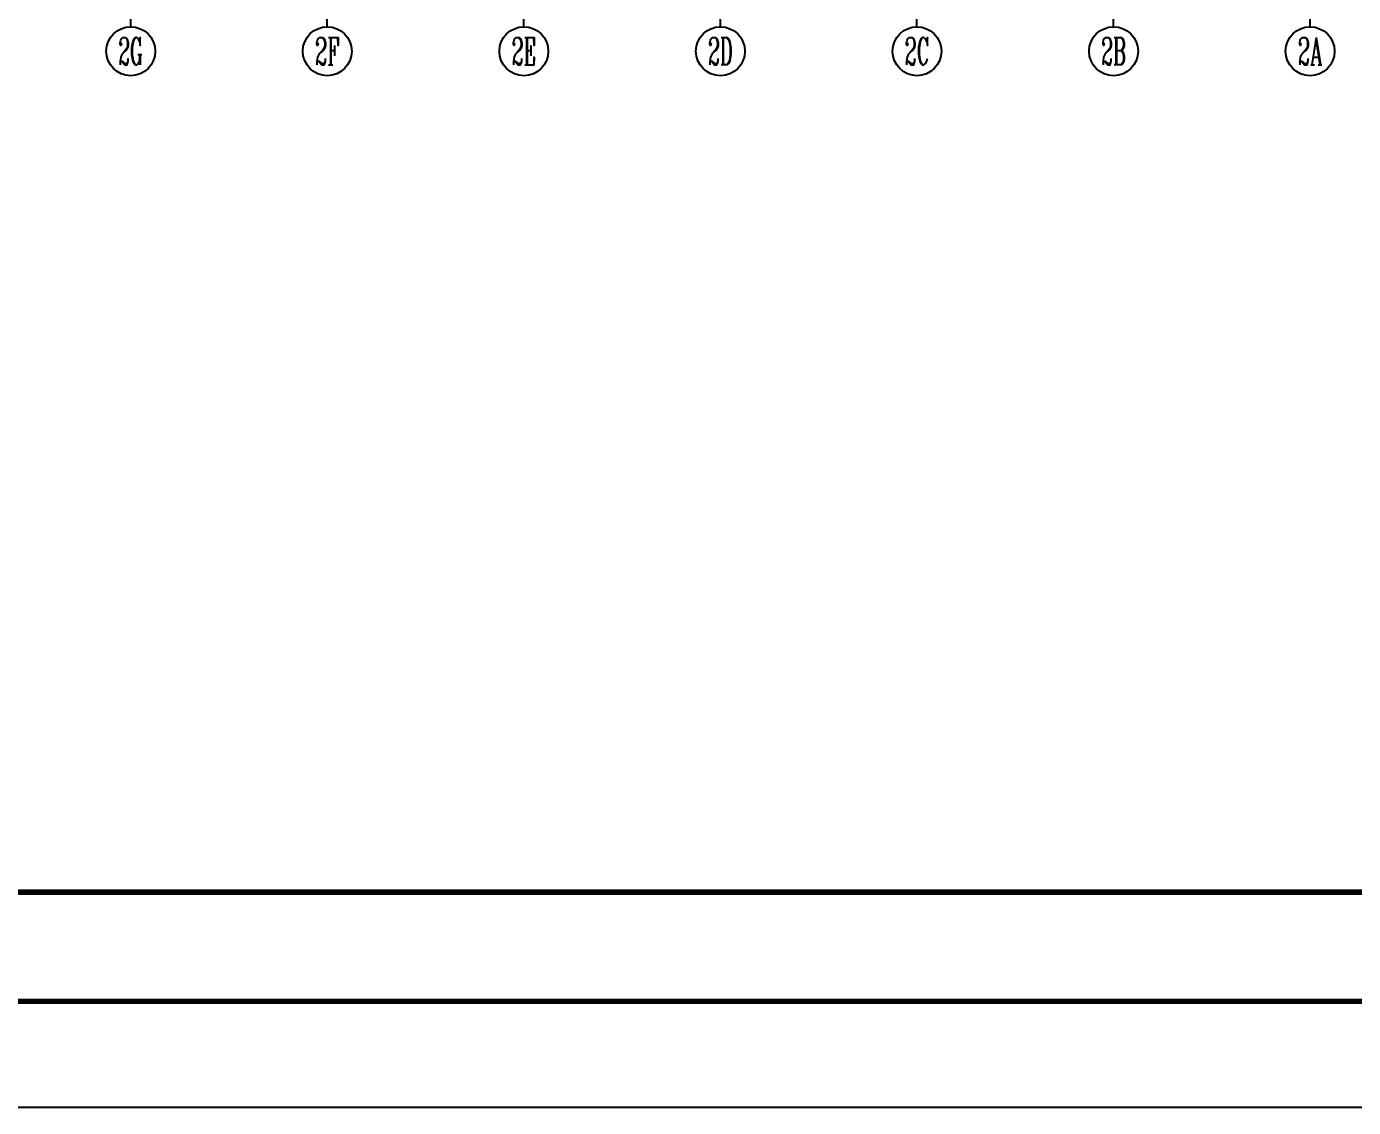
# Model space of a CAD drawing. Extents: x -599358 to 2865263, y -1062760 to 486533.
# Drawn here: x 1111602 to 1172357, y -977180 to -927695 of the extents above; entities that cross this region are included whole.
import ezdxf
from ezdxf.enums import TextEntityAlignment as Align

# ---------------------------------------------------------------- set-up
doc = ezdxf.new("R2010")
doc.units = 0
doc.set_wipeout_variables(frame=1)
doc.linetypes.add('CENTER', pattern=[2, 1.25, -0.25, 0.25, -0.25])
for name, color, linetype in [('0-cxFrame', 155, 'Continuous'), ('3符号', 173, 'Continuous'), ('3索引', 3, 'Continuous'), ('99平面图例外参$0$A-HATCH-2', 251, 'Continuous'), ('A-SFCE', 30, 'Continuous'), ('DOTE', 1, 'CENTER'), ('E-电气标注', 84, 'Continuous'), ('参考线', 8, 'Continuous'), ('屋面板111', 6, 'Continuous')]:
    doc.layers.add(name, color=color, linetype=linetype)
doc.layers.add('0-cxText', color=131, linetype='Continuous', lineweight=25)
doc.styles.add('_TCH_AXIS', font='COMPLEX', dxfattribs={"bigfont": 'GBCBIG'})
doc.styles.add('cx_tuming', font='simhei.ttf')
doc.styles.add('cx_tuqian1', font='宋体.shx')
doc.styles.add('黑体', font='simhei.ttf')

# ---------------------------------------------------------------- blocks, each defined once
blk = doc.blocks.new('卓越-轴号')
blk.add_circle((0, 0), 4)
at = {"color": 0, "style": '_TCH_AXIS', "width": 1.041667, "flags": 8}
blk.add_attdef('A', text='', height=4.48, dxfattribs=at).set_placement((-2, -2.24), (2, -2.24), align=Align.FIT)
blk = doc.blocks.new('TK22.A2 L(Dragon)')
at = {"layer": '0-cxFrame', "color": 7, "const_width": 0.5}
blk.add_lwpolyline([(0, 0), (-594, 0), (-594, 420), (0, 420)], close=True, dxfattribs=at)
at = {"layer": '0-cxFrame', "const_width": 0.5}
blk.add_lwpolyline([(-80, 10), (-574, 10), (-574, 410), (-80, 410)], close=True, dxfattribs=at)
at = {"style": '黑体', "flags": 4}
blk.add_attdef('图幅', text='', height=3.3, dxfattribs=at).set_placement((-40, 3), align=Align.RIGHT)
at = {"layer": '0-cxText', "flags": 4}
for tag, height, style, p in [('建设单位', 3.5, 'cx_tuming', (-45, 240)), ('项目名称', 3.5, 'cx_tuming', (-45, 210)), ('子项名称', 3.5, 'cx_tuming', (-45, 180)), ('工程编号', 3.3, 'cx_tuqian1', (-35, 165)), ('图名1', 3.5, 'cx_tuming', (-45, 87)), ('图名2', 3.5, 'cx_tuming', (-45, 79)), ('图名3', 3.5, 'cx_tuming', (-45, 71)), ('出图日期', 3.3, 'cx_tuqian1', (-39, 60)), ('专业', 3.3, 'cx_tuqian1', (-55, 52)), ('图号', 3.3, 'cx_tuqian1', (-55, 44)), ('版次', 3.3, 'cx_tuqian1', (-20, 44))]:
    blk.add_attdef(tag, text='', height=height, dxfattribs=dict(at, style=style)).set_placement(p, align=Align.MIDDLE)
at = {"layer": 'Defpoints', "color": 6, "flags": 4}
for tag, height, style, p in [('tufu', 3.3, '黑体', (-12, 12)), ('dwfname', 4, 'cx_tuqian1', (-80, 3))]:
    blk.add_attdef(tag, text='', height=height, dxfattribs=dict(at, style=style)).set_placement(p, align=Align.RIGHT)
blk = doc.blocks.new('w42343eeee')
blk.add_wipeout([(367285, 568212), (365883, 568215), (365906, 578415), (367306, 578412)]).dxf.layer = '参考线'
at = {"layer": '99平面图例外参$0$A-HATCH-2'}
h = blk.add_hatch(dxfattribs=at)
h.set_pattern_fill('ANSI33', color=256, scale=75)
h.set_pattern_definition([(45, (1135667.22, 924695.12), (-168.3798, 168.3798), []), (45, (1135835.6, 924695.12), (-168.3798, 168.3798), [119.0625, -59.53125])])
h.paths.add_polyline_path([(366843, 550430), (365843, 550432)])
h.paths.add_polyline_path([(365906, 578415), (367306, 578412), (367283, 568212), (365883, 568215)])
at = {"layer": 'E-电气标注', "color": 1, "const_width": 5}
blk.add_lwpolyline([(365906, 578415), (365883, 568215), (367283, 568212), (367306, 578412)], close=True, dxfattribs=at)
blk = doc.blocks.new('A$C01b3d9f3')
at = {"layer": 'A-SFCE', "xscale": -1}
for p in [(485886, -647559), (488486, -647553), (503886, -647559), (506486, -647553)]:
    blk.add_blockref('w42343eeee', p, dxfattribs=at)
at = {"layer": 'A-SFCE'}
for p in [(-238886, -647553), (-236286, -647559), (-220886, -647553), (-218286, -647559), (-215686, -647564)]:
    blk.add_blockref('w42343eeee', p, dxfattribs=at)
at = {"layer": 'A-SFCE', "rotation": 0.1299683941899633}
blk.add_blockref('w42343eeee', (-211773, -648399), dxfattribs=at)
at = {"layer": 'A-SFCE'}
for p in [(-247327, -631031), (-244727, -631037), (-220886, -631053), (-218286, -631059), (-215686, -631064)]:
    blk.add_blockref('w42343eeee', p, dxfattribs=at)
at = {"layer": 'A-SFCE', "xscale": -1}
for p in [(494327, -631037), (496927, -631031), (503886, -631059), (506486, -631053)]:
    blk.add_blockref('w42343eeee', p, dxfattribs=at)
at = {"layer": 'A-SFCE', "rotation": 0.1299683941899633}
blk.add_blockref('w42343eeee', (-211773, -631899), dxfattribs=at)
at = {"layer": 'A-SFCE'}
for p in [(-247327, -614531), (-244727, -614537), (-220886, -614553), (-218286, -614559), (-215686, -614564)]:
    blk.add_blockref('w42343eeee', p, dxfattribs=at)
at = {"layer": 'A-SFCE', "xscale": -1}
for p in [(494327, -614537), (496927, -614531), (503886, -614559), (506486, -614553)]:
    blk.add_blockref('w42343eeee', p, dxfattribs=at)
at = {"layer": 'A-SFCE', "rotation": 0.1299683941899633}
blk.add_blockref('w42343eeee', (-211773, -615399), dxfattribs=at)
at = {"layer": 'A-SFCE'}
for p in [(-247327, -598031), (-244727, -598037), (-220886, -598053), (-218286, -598059), (-215686, -598064)]:
    blk.add_blockref('w42343eeee', p, dxfattribs=at)
at = {"layer": 'A-SFCE', "xscale": -1}
for p in [(494327, -598037), (496927, -598031), (503886, -598059), (506486, -598053)]:
    blk.add_blockref('w42343eeee', p, dxfattribs=at)
at = {"layer": 'A-SFCE', "rotation": 0.1299683941899633}
blk.add_blockref('w42343eeee', (-211773, -598899), dxfattribs=at)
at = {"layer": 'A-SFCE', "xscale": -1}
for p in [(494327, -581537), (496927, -581531), (503886, -581559), (506486, -581553)]:
    blk.add_blockref('w42343eeee', p, dxfattribs=at)
at = {"layer": 'A-SFCE'}
for p in [(-220886, -581553), (-218286, -581559), (-215686, -581564)]:
    blk.add_blockref('w42343eeee', p, dxfattribs=at)
at = {"layer": 'A-SFCE', "rotation": 0.1299683941899633}
blk.add_blockref('w42343eeee', (-211773, -582399), dxfattribs=at)

msp = doc.modelspace()

# ---------------------------------------------------------------- linework, layer by layer
at = {"layer": 'DOTE', "ltscale": 280}
for p, q in [((1116372.4, -927706.6), (1116372.4, -832287.9)), ((1125372.4, -927706.6), (1125372.4, -832287.9)), ((1134372.4, -927706.6), (1134372.4, -832287.9)), ((1143372.4, -927706.6), (1143372.4, -832287.9)), ((1152372.4, -927706.6), (1152372.4, -832287.9)), ((1161372.4, -927706.6), (1161372.4, -832287.9)), ((1170372.4, -927706.6), (1170372.4, -832287.9))]:
    msp.add_line(p, q, dxfattribs=at)
at = {"layer": '屋面板111', "ltscale": 2500}
msp.add_lwpolyline([(-94863.2, -613531.4), (2392855.7, -613531.4), (2392855.7, -977180.1), (-94863.2, -977180.1)], close=True, dxfattribs=at)

# ---------------------------------------------------------------- block references
at = {"layer": '0-cxFrame', "xscale": 500, "yscale": 500, "zscale": 500}
msp.add_blockref('TK22.A2 L(Dragon)', (1245141.4, -972321.5), dxfattribs=at)
at = {"layer": '3符号', "color": 7}
ref = msp.add_blockref('卓越-轴号', (1116372.4, -928826.6), dxfattribs=dict(at, xscale=280, yscale=280, zscale=280))
ref.add_attrib('A', '2G', dxfattribs={"layer": '0', "color": 0, "height": 1254.4, "style": '_TCH_AXIS', "width": 0.493421}).set_placement((1115812.4, -929453.8), (1116932.4, -929453.8), align=Align.FIT)
ref = msp.add_blockref('卓越-轴号', (1125372.4, -928826.6), dxfattribs=dict(at, xscale=280, yscale=280, zscale=280))
ref.add_attrib('A', '2F', dxfattribs={"layer": '0', "color": 0, "height": 1254.4, "style": '_TCH_AXIS', "width": 0.520833}).set_placement((1124812.4, -929453.8), (1125932.4, -929453.8), align=Align.FIT)
ref = msp.add_blockref('卓越-轴号', (1134372.4, -928826.6), dxfattribs=dict(at, xscale=280, yscale=280, zscale=280))
ref.add_attrib('A', '2E', dxfattribs={"layer": '0', "color": 0, "height": 1254.4, "style": '_TCH_AXIS', "width": 0.520833}).set_placement((1133812.4, -929453.8), (1134932.4, -929453.8), align=Align.FIT)
ref = msp.add_blockref('卓越-轴号', (1143372.4, -928826.6), dxfattribs=dict(at, xscale=280, yscale=280, zscale=280))
ref.add_attrib('A', '2D', dxfattribs={"layer": '0', "color": 0, "height": 1254.4, "style": '_TCH_AXIS', "width": 0.506757}).set_placement((1142812.4, -929453.8), (1143932.4, -929453.8), align=Align.FIT)
ref = msp.add_blockref('卓越-轴号', (1152372.4, -928826.6), dxfattribs=dict(at, xscale=280, yscale=280, zscale=280))
ref.add_attrib('A', '2C', dxfattribs={"layer": '0', "color": 0, "height": 1254.4, "style": '_TCH_AXIS', "width": 0.535714}).set_placement((1151812.4, -929453.8), (1152932.4, -929453.8), align=Align.FIT)
ref = msp.add_blockref('卓越-轴号', (1161372.4, -928826.6), dxfattribs=dict(at, xscale=280, yscale=280, zscale=280))
ref.add_attrib('A', '2B', dxfattribs={"layer": '0', "color": 0, "height": 1254.4, "style": '_TCH_AXIS', "width": 0.506757}).set_placement((1160812.4, -929453.8), (1161932.4, -929453.8), align=Align.FIT)
ref = msp.add_blockref('卓越-轴号', (1170372.4, -928826.6), dxfattribs=dict(at, xscale=280, yscale=280, zscale=280))
ref.add_attrib('A', '2A', dxfattribs={"layer": '0', "color": 0, "height": 1254.4, "style": '_TCH_AXIS', "width": 0.493421}).set_placement((1169812.4, -929453.8), (1170932.4, -929453.8), align=Align.FIT)

# ---------------------------------------------------------------- next in the draw order: block references
at = {"layer": '3索引', "ltscale": 50}
msp.add_blockref('A$C01b3d9f3', (1014072.4, -838687.9), dxfattribs=at)

doc.saveas('drawing.dxf')
